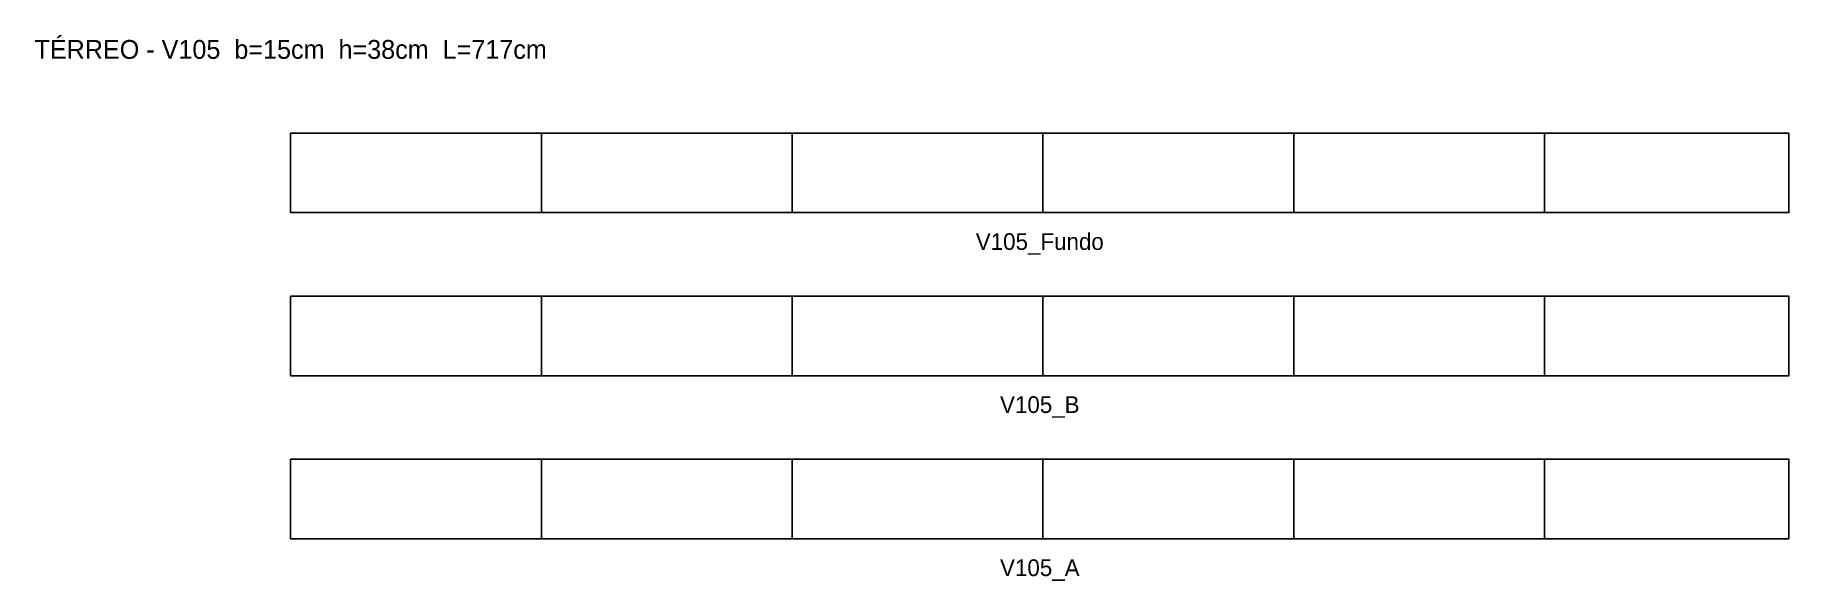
# Model space of a CAD drawing. Header units: metres. Extents: x -122 to 717, y -20 to 241.
import ezdxf

# ---------------------------------------------------------------- set-up
doc = ezdxf.new("R2010")
doc.units = ezdxf.units.M
for name, color, linetype in [('NOMENCLATURA', 2, 'Continuous'), ('Paineis', 7, 'Continuous'), ('Texto Secao', 2, 'Continuous')]:
    doc.layers.add(name, color=color, linetype=linetype)

msp = doc.modelspace()

# ---------------------------------------------------------------- linework, layer by layer
at = {"layer": 'Paineis'}
for points in [[(0, 156), (120, 156), (120, 194), (0, 194)], [(120, 156), (240, 156), (240, 194), (120, 194)], [(240, 156), (360, 156), (360, 194), (240, 194)], [(360, 156), (480, 156), (480, 194), (360, 194)], [(480, 156), (600, 156), (600, 194), (480, 194)], [(600, 156), (717, 156), (717, 194), (600, 194)], [(0, 78), (120, 78), (120, 116), (0, 116)], [(120, 78), (240, 78), (240, 116), (120, 116)], [(240, 78), (360, 78), (360, 116), (240, 116)], [(360, 78), (480, 78), (480, 116), (360, 116)], [(480, 78), (600, 78), (600, 116), (480, 116)], [(600, 78), (717, 78), (717, 116), (600, 116)], [(0, 0), (120, 0), (120, 38), (0, 38)], [(120, 0), (240, 0), (240, 38), (120, 38)], [(240, 0), (360, 0), (360, 38), (240, 38)], [(360, 0), (480, 0), (480, 38), (360, 38)], [(480, 0), (600, 0), (600, 38), (480, 38)], [(600, 0), (717, 0), (717, 38), (600, 38)]]:
    msp.add_lwpolyline(points, close=True, dxfattribs=at)

# ---------------------------------------------------------------- texts
at = {"layer": 'NOMENCLATURA', "insert": (0, 234), "char_height": 9, "width": 737, "attachment_point": 5}
msp.add_mtext('TÉRREO - V105  b=15cm  h=38cm  L=717cm', dxfattribs=at)
at = {"layer": 'Texto Secao', "char_height": 8, "width": 737, "attachment_point": 5}
for s, insert in [('V105_Fundo', (358.5, 141)), ('V105_B', (358.5, 63)), ('V105_A', (358.5, -15))]:
    msp.add_mtext(s, dxfattribs=dict(at, insert=insert))

doc.saveas('drawing.dxf')
